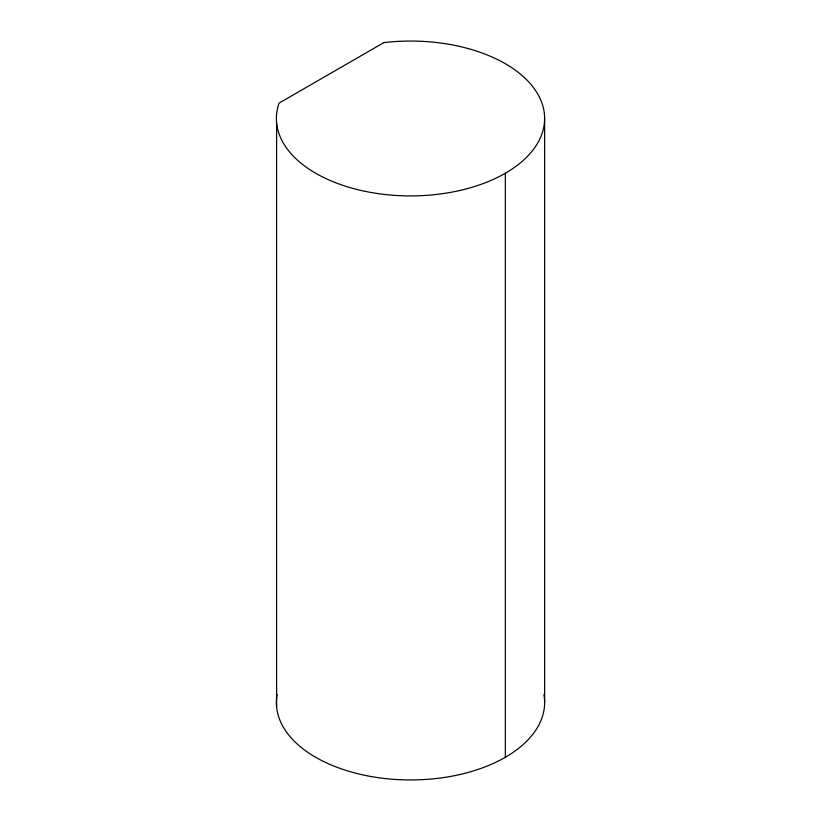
<?xml version="1.0" encoding="UTF-8"?>
<svg xmlns="http://www.w3.org/2000/svg" width="821" height="821" viewBox="0 0 821 821"><rect width="100%" height="100%" fill="white"/><g stroke="black" fill="none" stroke-linecap="round" stroke-linejoin="round"><path stroke-width="1.23" d="M544.621 118.481L544.621 702.519M505.336 173.231L505.336 757.27M276.595 122.873L276.595 706.912M543.902 694.525A134.121 77.431 0 0 1 410.479 779.95A134.121 77.431 0 0 1 277.098 694.494M383.889 42.589L279.048 103.118A134.121 77.431 0 0 0 401.572 195.737A134.121 77.431 0 0 0 544.323 113.329A134.121 77.431 0 0 0 383.889 42.589"/></g></svg>
